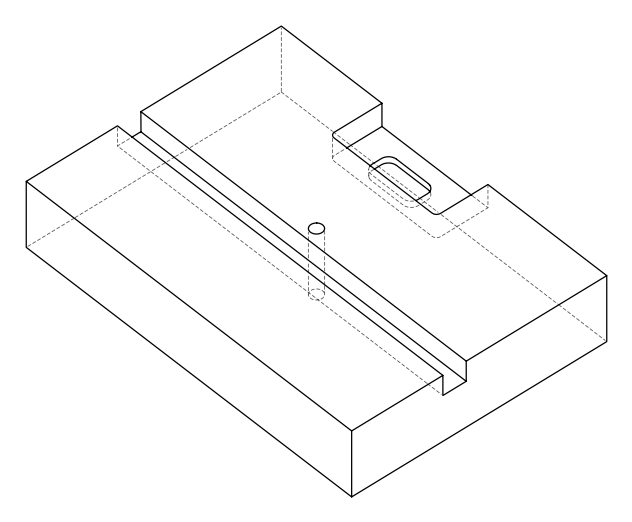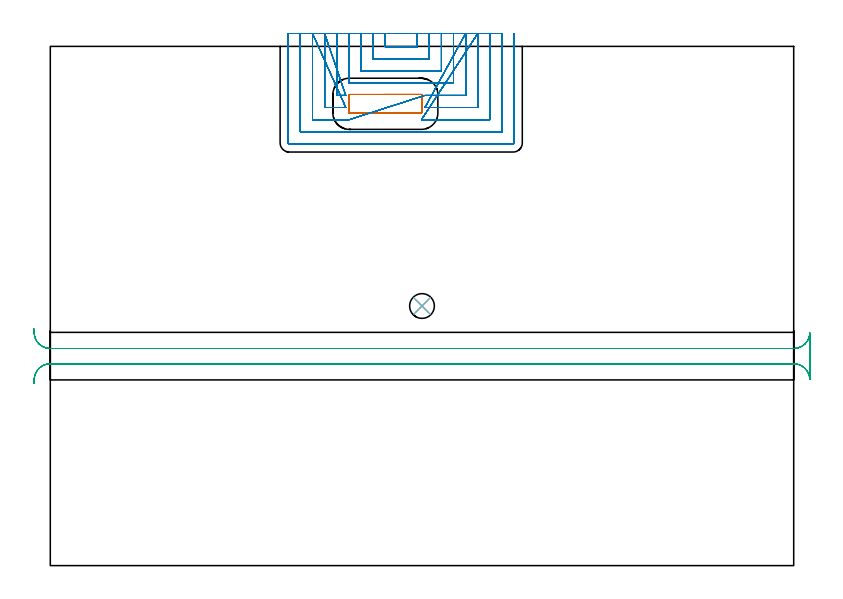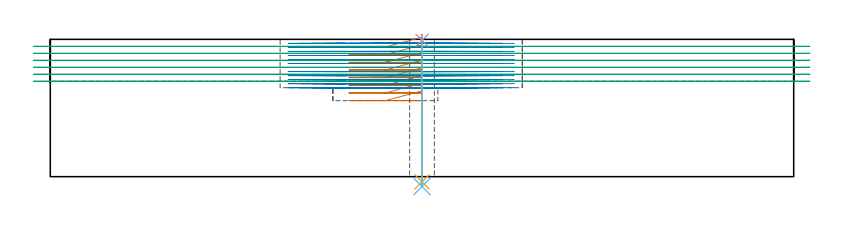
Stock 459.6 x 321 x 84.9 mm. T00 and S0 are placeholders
(PLAN: 6 operations, 5 tool changes, 75.6 min)
(1 MILL_RECTANGULAR_POCKET | POCKET_RECTANGULAR_STRAIGHT | UGT0201_136 | Follow Part, ap 5, ae 75% | 2.8 min | 74385 mm3)
(2 MILL_SLOT | SLOT_PARTIAL_RECTANGULAR | NXT0201_013 | Follow Part, ap 2.5, ae 75% | 59.8 min | 233252 mm3)
(3 MILL_RECTANGULAR_SLOT | SLOT_RECTANGULAR | UGT0201_136 | Follow Part, ap 5, ae 75% | 12.26 min | 349973 mm3)
(4 SPOT_DRILL | STEP1HOLE | NXT0321_9005460120000 | 0.03 min | 0 mm3)
(5 DRILL_THROUGH_HOLE_INTO_CENTER | STEP1HOLE | NXT0301_065 | 0.36 min | 5829 mm3)
(6 DRILL_TO_ENLARGE_THROUGH_HOLE | STEP1HOLE | UGT0301_283 | 0.37 min | 9782 mm3)
(TOOL UGT0201_136 | Carbide End Mill 20.0 | D20 FL30 Z4)
(TOOL NXT0201_013 | ENDMILL 10mm | D10 FL30 Z4)
(TOOL NXT0321_9005460120000 | NC Spot Drill, 142deg, 12mm, Carbide, Uncoated | D12 PA142 FL30 Z2)
(TOOL NXT0301_065 | Carbide Drill 9.4mm [860.1-0940-075A1-MM 2214] | D9.4 PA140 FL98 Z2)
(TOOL UGT0301_283 | Twist Drill 15.3 mm | D15.3 PA118 FL120 Z2)
(OP 1 MILL_RECTANGULAR_POCKET)
G17 G21 G94 G90
T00 M6
G54
G17 G0 G90 X229.6 Y284.792 S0 M3
G43 Z94.9 H0
Z87.9
G94 G1 Y291.1 Z86.21 F250.
Y291.145 Z86.197
X229.545 Y291.245 Z86.167
X229.445 Y291.3 Z86.136
X229.4 Z86.124
X207.15 Z80.162
X184.9 F500.
G3 X184.7 Y291.1 R0.2
G1 Y279.9
G3 X184.9 Y279.7 R0.2
G1 X229.4
G3 X229.6 Y279.9 R0.2
G1 Y291.1
G3 X229.4 Y291.3 R0.2
G1 X207.15
X206.15
G0 X229.6 Y284.792 Z83.162
G1 Y291.1 Z81.472 F250.
Y291.145 Z81.46
X229.545 Y291.245 Z81.429
X229.445 Y291.3 Z81.399
X229.4 Z81.387
X207.15 Z75.425
X184.9 F500.
G3 X184.7 Y291.1 R0.2
G1 Y279.9
G3 X184.9 Y279.7 R0.2
G1 X229.4
G3 X229.6 Y279.9 R0.2
G1 Y291.1
G3 X229.4 Y291.3 R0.2
G1 X207.15
X206.15
G0 X229.6 Y284.792 Z78.425
G1 Y291.1 Z76.735 F250.
Y291.145 Z76.723
X229.545 Y291.245 Z76.692
X229.445 Y291.3 Z76.661
X229.4 Z76.649
X207.15 Z70.687
X184.9 F500.
G3 X184.7 Y291.1 R0.2
G1 Y279.9
G3 X184.9 Y279.7 R0.2
G1 X229.4
G3 X229.6 Y279.9 R0.2
G1 Y291.1
G3 X229.4 Y291.3 R0.2
G1 X207.15
X206.15
G0 X229.6 Y284.792 Z73.687
G1 Y291.1 Z71.997 F250.
Y291.145 Z71.985
X229.545 Y291.245 Z71.954
X229.445 Y291.3 Z71.924
X229.4 Z71.912
X207.15 Z65.95
X184.9 F500.
G3 X184.7 Y291.1 R0.2
G1 Y279.9
G3 X184.9 Y279.7 R0.2
G1 X229.4
G3 X229.6 Y279.9 R0.2
G1 Y291.1
G3 X229.4 Y291.3 R0.2
G1 X207.15
X206.15
G0 X229.6 Y284.792 Z68.95
G1 Y291.1 Z67.26 F250.
Y291.145 Z67.248
X229.545 Y291.245 Z67.217
X229.445 Y291.3 Z67.186
X229.4 Z67.174
X207.15 Z61.212
X184.9 F500.
G3 X184.7 Y291.1 R0.2
G1 Y279.9
G3 X184.9 Y279.7 R0.2
G1 X229.4
G3 X229.6 Y279.9 R0.2
G1 Y291.1
G3 X229.4 Y291.3 R0.2
G1 X207.15
X206.15
G0 X229.6 Y284.792 Z64.212
G1 Y291.1 Z62.522 F250.
Y291.145 Z62.51
X229.545 Y291.245 Z62.479
X229.445 Y291.3 Z62.449
X229.4 Z62.437
X207.15 Z56.475
X184.9 F500.
G3 X184.7 Y291.1 R0.2
G1 Y279.9
G3 X184.9 Y279.7 R0.2
G1 X229.4
G3 X229.6 Y279.9 R0.2
G1 Y291.1
G3 X229.4 Y291.3 R0.2
G1 X207.15
X206.15
G0 X229.6 Y284.792 Z59.475
G1 Y291.1 Z57.785 F250.
Y291.145 Z57.773
X229.545 Y291.245 Z57.742
X229.445 Y291.3 Z57.711
X229.4 Z57.699
X207.15 Z51.737
X184.9 F500.
G3 X184.7 Y291.1 R0.2
G1 Y279.9
G3 X184.9 Y279.7 R0.2
G1 X229.4
G3 X229.6 Y279.9 R0.2
G1 Y291.1
G3 X229.4 Y291.3 R0.2
G1 X207.15
X206.15
G0 X229.6 Y284.792 Z54.737
G1 Y291.1 Z53.047 F250.
Y291.145 Z53.035
X229.545 Y291.245 Z53.005
X229.445 Y291.3 Z52.974
X229.4 Z52.962
X207.15 Z47.
X184.9 F500.
G3 X184.7 Y291.1 R0.2
G1 Y279.9
G3 X184.9 Y279.7 R0.2
G1 X229.4
G3 X229.6 Y279.9 R0.2
G1 Y291.1
G3 X229.4 Y291.3 R0.2
G1 X207.15
X206.15
G0 Z94.9
M5
M2
(OP 2 MILL_SLOT)
G17 G21 G94 G90
T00 M6
G54
G17 G0 G90 X207.1 Y329. S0 M3
G43 Z94.9 H0
Z82.408
G94 G1 Y326. F250.
Y320.7 F500.
X226.8
Y326.
Y329. F250.
X199.6
Y326.
Y313.2 F500.
X234.3
Y326.
Y329. F250.
X192.1
Y326.
Y305.7 F500.
X241.8
Y326.
Y329. F250.
X184.6
Y326.
Y298.2 F500.
X249.3
Y326.
Y329. F250.
X177.1
Y326.
Y290.7 F500.
X179.69
X182.69 F250.
X169.6 Y329. F500.
Y326. F250.
Y283.2 F500.
X179.7
X182.7 F250.
X162.1 Y329. F500.
Y326. F250.
Y275.7 F500.
X181.835
X184.835 F250.
X231.61 Y290.7 F500.
X234.61 F250.
X256.8 F500.
Y326.
Y329. F250.
X231.6 Y283.2 F500.
X234.6 F250.
X264.3 F500.
Y326.
Y329. F250.
X229.472 Y275.7 F500.
X232.472 F250.
X271.8 F500.
Y326.
Y329. F250.
X154.6
Y326.
Y268.2 F500.
X279.3
Y326.
Y329. F250.
X147.1
Y326.
Y261.3 F500.
G3 X147.7 Y260.7 R0.6
G1 X286.2
G3 X286.8 Y261.3 R0.6
G1 Y326.
Y329. F250.
G0 X207.1 Z79.917
G1 Y326.
Y320.7 F500.
X226.8
Y326.
Y329. F250.
X199.6
Y326.
Y313.2 F500.
X234.3
Y326.
Y329. F250.
X192.1
Y326.
Y305.7 F500.
X241.8
Y326.
Y329. F250.
X184.6
Y326.
Y298.2 F500.
X249.3
Y326.
Y329. F250.
X177.1
Y326.
Y290.7 F500.
X179.69
X182.69 F250.
X169.6 Y329. F500.
Y326. F250.
Y283.2 F500.
X179.7
X182.7 F250.
X162.1 Y329. F500.
Y326. F250.
Y275.7 F500.
X181.835
X184.835 F250.
X231.61 Y290.7 F500.
X234.61 F250.
X256.8 F500.
Y326.
Y329. F250.
X231.6 Y283.2 F500.
X234.6 F250.
X264.3 F500.
Y326.
Y329. F250.
X229.472 Y275.7 F500.
X232.472 F250.
X271.8 F500.
Y326.
Y329. F250.
X154.6
Y326.
Y268.2 F500.
X279.3
Y326.
Y329. F250.
X147.1
Y326.
Y261.3 F500.
G3 X147.7 Y260.7 R0.6
G1 X286.2
G3 X286.8 Y261.3 R0.6
G1 Y326.
Y329. F250.
G0 X207.1 Z77.425
G1 Y326.
Y320.7 F500.
X226.8
Y326.
Y329. F250.
X199.6
Y326.
Y313.2 F500.
X234.3
Y326.
Y329. F250.
X192.1
Y326.
Y305.7 F500.
X241.8
Y326.
Y329. F250.
X184.6
Y326.
Y298.2 F500.
X249.3
Y326.
Y329. F250.
X177.1
Y326.
Y290.7 F500.
X179.69
X182.69 F250.
X169.6 Y329. F500.
Y326. F250.
Y283.2 F500.
X179.7
X182.7 F250.
X162.1 Y329. F500.
Y326. F250.
Y275.7 F500.
X181.835
X184.835 F250.
X231.61 Y290.7 F500.
X234.61 F250.
X256.8 F500.
Y326.
Y329. F250.
X231.6 Y283.2 F500.
X234.6 F250.
X264.3 F500.
Y326.
Y329. F250.
X229.472 Y275.7 F500.
X232.472 F250.
X271.8 F500.
Y326.
Y329. F250.
X154.6
Y326.
Y268.2 F500.
X279.3
Y326.
Y329. F250.
X147.1
Y326.
Y261.3 F500.
G3 X147.7 Y260.7 R0.6
G1 X286.2
G3 X286.8 Y261.3 R0.6
G1 Y326.
Y329. F250.
G0 X207.1 Z74.933
G1 Y326.
Y320.7 F500.
X226.8
Y326.
Y329. F250.
X199.6
Y326.
Y313.2 F500.
X234.3
Y326.
Y329. F250.
X192.1
Y326.
Y305.7 F500.
X241.8
Y326.
Y329. F250.
X184.6
Y326.
Y298.2 F500.
X249.3
Y326.
Y329. F250.
X177.1
Y326.
Y290.7 F500.
X179.69
X182.69 F250.
X169.6 Y329. F500.
Y326. F250.
Y283.2 F500.
X179.7
X182.7 F250.
X162.1 Y329. F500.
Y326. F250.
Y275.7 F500.
X181.835
X184.835 F250.
X231.61 Y290.7 F500.
X234.61 F250.
X256.8 F500.
Y326.
Y329. F250.
X231.6 Y283.2 F500.
X234.6 F250.
X264.3 F500.
Y326.
Y329. F250.
X229.472 Y275.7 F500.
X232.472 F250.
X271.8 F500.
Y326.
Y329. F250.
X154.6
Y326.
Y268.2 F500.
X279.3
Y326.
Y329. F250.
X147.1
Y326.
Y261.3 F500.
G3 X147.7 Y260.7 R0.6
G1 X286.2
G3 X286.8 Y261.3 R0.6
G1 Y326.
Y329. F250.
G0 X207.1 Z72.442
G1 Y326.
Y320.7 F500.
X226.8
Y326.
Y329. F250.
X199.6
Y326.
Y313.2 F500.
X234.3
Y326.
Y329. F250.
X192.1
Y326.
Y305.7 F500.
X241.8
Y326.
Y329. F250.
X184.6
Y326.
Y298.2 F500.
X249.3
Y326.
Y329. F250.
X177.1
Y326.
Y290.7 F500.
X179.69
X182.69 F250.
X169.6 Y329. F500.
Y326. F250.
Y283.2 F500.
X179.7
X182.7 F250.
X162.1 Y329. F500.
Y326. F250.
Y275.7 F500.
X181.835
X184.835 F250.
X231.61 Y290.7 F500.
X234.61 F250.
X256.8 F500.
Y326.
Y329. F250.
X231.6 Y283.2 F500.
X234.6 F250.
X264.3 F500.
Y326.
Y329. F250.
X229.472 Y275.7 F500.
X232.472 F250.
X271.8 F500.
Y326.
Y329. F250.
X154.6
Y326.
Y268.2 F500.
X279.3
Y326.
Y329. F250.
X147.1
Y326.
Y261.3 F500.
G3 X147.7 Y260.7 R0.6
G1 X286.2
G3 X286.8 Y261.3 R0.6
G1 Y326.
Y329. F250.
G0 X207.1 Z69.95
G1 Y326.
Y320.7 F500.
X226.8
Y326.
Y329. F250.
X199.6
Y326.
Y313.2 F500.
X234.3
Y326.
Y329. F250.
X192.1
Y326.
Y305.7 F500.
X241.8
Y326.
Y329. F250.
X184.6
Y326.
Y298.2 F500.
X249.3
Y326.
Y329. F250.
X177.1
Y326.
Y290.7 F500.
X179.69
X182.69 F250.
X169.6 Y329. F500.
Y326. F250.
Y283.2 F500.
X179.7
X182.7 F250.
X162.1 Y329. F500.
Y326. F250.
Y275.7 F500.
X181.835
X184.835 F250.
X231.61 Y290.7 F500.
X234.61 F250.
X256.8 F500.
Y326.
Y329. F250.
X231.6 Y283.2 F500.
X234.6 F250.
X264.3 F500.
Y326.
Y329. F250.
X229.472 Y275.7 F500.
X232.472 F250.
X271.8 F500.
Y326.
Y329. F250.
X154.6
Y326.
Y268.2 F500.
X279.3
Y326.
Y329. F250.
X147.1
Y326.
Y261.3 F500.
G3 X147.7 Y260.7 R0.6
G1 X286.2
G3 X286.8 Y261.3 R0.6
G1 Y326.
Y329. F250.
G0 X207.1 Z67.458
G1 Y326.
Y320.7 F500.
X226.8
Y326.
Y329. F250.
X199.6
Y326.
Y313.2 F500.
X234.3
Y326.
Y329. F250.
X192.1
Y326.
Y305.7 F500.
X241.8
Y326.
Y329. F250.
X184.6
Y326.
Y298.2 F500.
X249.3
Y326.
Y329. F250.
X177.1
Y326.
Y290.7 F500.
X179.69
X182.69 F250.
X169.6 Y329. F500.
Y326. F250.
Y283.2 F500.
X179.7
X182.7 F250.
X162.1 Y329. F500.
Y326. F250.
Y275.7 F500.
X181.835
X184.835 F250.
X231.61 Y290.7 F500.
X234.61 F250.
X256.8 F500.
Y326.
Y329. F250.
X231.6 Y283.2 F500.
X234.6 F250.
X264.3 F500.
Y326.
Y329. F250.
X229.472 Y275.7 F500.
X232.472 F250.
X271.8 F500.
Y326.
Y329. F250.
X154.6
Y326.
Y268.2 F500.
X279.3
Y326.
Y329. F250.
X147.1
Y326.
Y261.3 F500.
G3 X147.7 Y260.7 R0.6
G1 X286.2
G3 X286.8 Y261.3 R0.6
G1 Y326.
Y329. F250.
G0 X207.1 Z64.967
G1 Y326.
Y320.7 F500.
X226.8
Y326.
Y329. F250.
X199.6
Y326.
Y313.2 F500.
X234.3
Y326.
Y329. F250.
X192.1
Y326.
Y305.7 F500.
X241.8
Y326.
Y329. F250.
X184.6
Y326.
Y298.2 F500.
X249.3
Y326.
Y329. F250.
X177.1
Y326.
Y290.7 F500.
X179.69
X182.69 F250.
X169.6 Y329. F500.
Y326. F250.
Y283.2 F500.
X179.7
X182.7 F250.
X162.1 Y329. F500.
Y326. F250.
Y275.7 F500.
X181.835
X184.835 F250.
X231.61 Y290.7 F500.
X234.61 F250.
X256.8 F500.
Y326.
Y329. F250.
X231.6 Y283.2 F500.
X234.6 F250.
X264.3 F500.
Y326.
Y329. F250.
X229.472 Y275.7 F500.
X232.472 F250.
X271.8 F500.
Y326.
Y329. F250.
X154.6
Y326.
Y268.2 F500.
X279.3
Y326.
Y329. F250.
X147.1
Y326.
Y261.3 F500.
G3 X147.7 Y260.7 R0.6
G1 X286.2
G3 X286.8 Y261.3 R0.6
G1 Y326.
Y329. F250.
G0 X207.1 Z62.475
G1 Y326.
Y320.7 F500.
X226.8
Y326.
Y329. F250.
X199.6
Y326.
Y313.2 F500.
X234.3
Y326.
Y329. F250.
X192.1
Y326.
Y305.7 F500.
X241.8
Y326.
Y329. F250.
X184.6
Y326.
Y298.2 F500.
X249.3
Y326.
Y329. F250.
X177.1
Y326.
Y290.7 F500.
X179.69
X182.69 F250.
X169.6 Y329. F500.
Y326. F250.
Y283.2 F500.
X179.7
X182.7 F250.
X162.1 Y329. F500.
Y326. F250.
Y275.7 F500.
X181.835
X184.835 F250.
X231.61 Y290.7 F500.
X234.61 F250.
X256.8 F500.
Y326.
Y329. F250.
X231.6 Y283.2 F500.
X234.6 F250.
X264.3 F500.
Y326.
Y329. F250.
X229.472 Y275.7 F500.
X232.472 F250.
X271.8 F500.
Y326.
Y329. F250.
X154.6
Y326.
Y268.2 F500.
X279.3
Y326.
Y329. F250.
X147.1
Y326.
Y261.3 F500.
G3 X147.7 Y260.7 R0.6
G1 X286.2
G3 X286.8 Y261.3 R0.6
G1 Y326.
Y329. F250.
G0 X207.1 Z59.983
G1 Y326.
Y320.7 F500.
X226.8
Y326.
Y329. F250.
X199.6
Y326.
Y313.2 F500.
X234.3
Y326.
Y329. F250.
X192.1
Y326.
Y305.7 F500.
X241.8
Y326.
Y329. F250.
X184.6
Y326.
Y298.2 F500.
X249.3
Y326.
Y329. F250.
X177.1
Y326.
Y290.7 F500.
X179.69
X182.69 F250.
X169.6 Y329. F500.
Y326. F250.
Y283.2 F500.
X179.7
X182.7 F250.
X162.1 Y329. F500.
Y326. F250.
Y275.7 F500.
X181.835
X184.835 F250.
X231.61 Y290.7 F500.
X234.61 F250.
X256.8 F500.
Y326.
Y329. F250.
X231.6 Y283.2 F500.
X234.6 F250.
X264.3 F500.
Y326.
Y329. F250.
X229.472 Y275.7 F500.
X232.472 F250.
X271.8 F500.
Y326.
Y329. F250.
X154.6
Y326.
Y268.2 F500.
X279.3
Y326.
Y329. F250.
X147.1
Y326.
Y261.3 F500.
G3 X147.7 Y260.7 R0.6
G1 X286.2
G3 X286.8 Y261.3 R0.6
G1 Y326.
Y329. F250.
G0 X207.1 Z57.492
G1 Y326.
Y320.7 F500.
X226.8
Y326.
Y329. F250.
X199.6
Y326.
Y313.2 F500.
X234.3
Y326.
Y329. F250.
X192.1
Y326.
Y305.7 F500.
X241.8
Y326.
Y329. F250.
X184.6
Y326.
Y298.2 F500.
X249.3
Y326.
Y329. F250.
X177.1
Y326.
Y290.7 F500.
X179.69
X182.69 F250.
X169.6 Y329. F500.
Y326. F250.
Y283.2 F500.
X179.7
X182.7 F250.
X162.1 Y329. F500.
Y326. F250.
Y275.7 F500.
X181.835
X184.835 F250.
X231.61 Y290.7 F500.
X234.61 F250.
X256.8 F500.
Y326.
Y329. F250.
X231.6 Y283.2 F500.
X234.6 F250.
X264.3 F500.
Y326.
Y329. F250.
X229.472 Y275.7 F500.
X232.472 F250.
X271.8 F500.
Y326.
Y329. F250.
X154.6
Y326.
Y268.2 F500.
X279.3
Y326.
Y329. F250.
X147.1
Y326.
Y261.3 F500.
G3 X147.7 Y260.7 R0.6
G1 X286.2
G3 X286.8 Y261.3 R0.6
G1 Y326.
Y329. F250.
G0 X207.1 Z55.
G1 Y326.
Y320.7 F500.
X226.8
Y326.
Y329. F250.
X199.6
Y326.
Y313.2 F500.
X234.3
Y326.
Y329. F250.
X192.1
Y326.
Y305.7 F500.
X241.8
Y326.
Y329. F250.
X184.6
Y326.
Y298.2 F500.
X249.3
Y326.
Y329. F250.
X177.1
Y326.
Y290.7 F500.
X179.69
X182.69 F250.
X169.6 Y329. F500.
Y326. F250.
Y283.2 F500.
X179.7
X182.7 F250.
X162.1 Y329. F500.
Y326. F250.
Y275.7 F500.
X181.835
X184.835 F250.
X231.61 Y290.7 F500.
X234.61 F250.
X256.8 F500.
Y326.
Y329. F250.
X231.6 Y283.2 F500.
X234.6 F250.
X264.3 F500.
Y326.
Y329. F250.
X229.472 Y275.7 F500.
X232.472 F250.
X271.8 F500.
Y326.
Y329. F250.
X154.6
Y326.
Y268.2 F500.
X279.3
Y326.
Y329. F250.
X147.1
Y326.
Y261.3 F500.
G3 X147.7 Y260.7 R0.6
G1 X286.2
G3 X286.8 Y261.3 R0.6
G1 Y326.
Y329. F250.
G0 Z94.9
M5
M2
(OP 3 MILL_RECTANGULAR_SLOT)
G17 G21 G94 G90
T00 M6
G54
G17 G0 G90 X-10.202 Y112.583 S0 M3
G43 Z94.9 H0
Z80.583
G94 G1 X-9.97 Y115.574 F250.
G2 X0. Y124.8 R10. F500.
G1 X459.6
G2 X469.59 Y115.247 R10.
G1 Y143.753
G2 X459.6 Y134.2 R10.
G1 X0.
G2 X-9.97 Y143.426 R10.
G1 X-10.202 Y146.417 F250.
G0 Y112.583 Z76.267
G1 X-9.97 Y115.574
G2 X0. Y124.8 R10. F500.
G1 X459.6
G2 X469.59 Y115.247 R10.
G1 Y143.753
G2 X459.6 Y134.2 R10.
G1 X0.
G2 X-9.97 Y143.426 R10.
G1 X-10.202 Y146.417 F250.
G0 Y112.583 Z71.95
G1 X-9.97 Y115.574
G2 X0. Y124.8 R10. F500.
G1 X459.6
G2 X469.59 Y115.247 R10.
G1 Y143.753
G2 X459.6 Y134.2 R10.
G1 X0.
G2 X-9.97 Y143.426 R10.
G1 X-10.202 Y146.417 F250.
G0 Y112.583 Z67.633
G1 X-9.97 Y115.574
G2 X0. Y124.8 R10. F500.
G1 X459.6
G2 X469.59 Y115.247 R10.
G1 Y143.753
G2 X459.6 Y134.2 R10.
G1 X0.
G2 X-9.97 Y143.426 R10.
G1 X-10.202 Y146.417 F250.
G0 Y112.583 Z63.317
G1 X-9.97 Y115.574
G2 X0. Y124.8 R10. F500.
G1 X459.6
G2 X469.59 Y115.247 R10.
G1 Y143.753
G2 X459.6 Y134.2 R10.
G1 X0.
G2 X-9.97 Y143.426 R10.
G1 X-10.202 Y146.417 F250.
G0 Y112.583 Z59.
G1 X-9.97 Y115.574
G2 X0. Y124.8 R10. F500.
G1 X459.6
G2 X469.59 Y115.247 R10.
G1 Y143.753
G2 X459.6 Y134.2 R10.
G1 X0.
G2 X-9.97 Y143.426 R10.
G1 X-10.202 Y146.417 F250.
G0 Z94.9
M5
M2
(OP 4 SPOT_DRILL)
G17 G21 G94 G90
T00 M6
G54
G17 G0 G90 X229.8 Y160.5 S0 M3
G43 Z94.9 H0
G94 G81 G98 Z84.241 F250. R87.9
G80
M5
M2
(OP 5 DRILL_THROUGH_HOLE_INTO_CENTER)
G17 G21 G94 G90
T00 M6
G54
G17 G0 G90 X229.8 Y160.5 S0 M3
G43 Z94.9 H1
G94 G73 G98 Z-3.211 F250. Q8.811 R86.9
G80
M5
M2
(OP 6 DRILL_TO_ENLARGE_THROUGH_HOLE)
G17 G21 G94 G90
T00 M6
G54
G17 G0 G90 X229.8 Y160.5 S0 M3
G43 Z94.9 H0
G94 G73 G98 Z-6.097 F250. Q15.166 R86.9
G80
M5
M2
